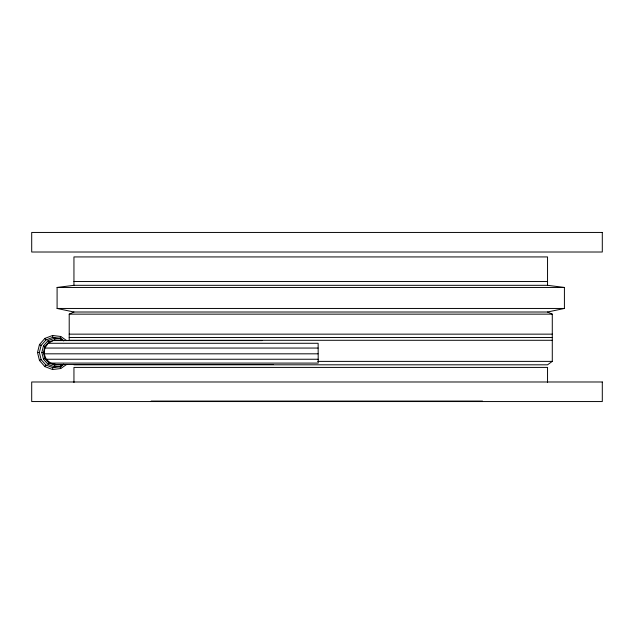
<?xml version="1.0" encoding="UTF-8"?>
<svg xmlns="http://www.w3.org/2000/svg" width="634" height="634" viewBox="0 0 634 634"><rect width="100%" height="100%" fill="white"/><g stroke="black" fill="none" stroke-linecap="round" stroke-linejoin="round"><path stroke-width="0.95" d="M50.514 363.092L318.213 363.092L318.133 343.279L48.113 343.279L44.816 348.058L44.118 353.82L46.179 359.248L50.514 363.092L56.149 364.479L273.127 364.479M66.728 364.392L60.729 368.528L52.582 369.519L52.78 367.649L45.957 365.057L41.115 359.597L39.363 352.504L41.115 345.419L45.957 339.951L52.78 337.359L60.032 338.239L63.788 340.83M63.749 364.281L61.324 365.961L54.484 366.793L54.651 365.224M52.582 369.519L44.911 366.611L39.474 360.469L37.509 352.504L39.474 344.539L44.911 338.397L52.582 335.489L60.729 336.48L66.728 340.624M54.484 366.793L48.049 364.344L43.477 359.193L41.828 352.504L43.477 345.815L48.049 340.664L54.484 338.223L61.324 339.047L63.749 340.727M60.032 338.239L60.729 336.48M60.745 340.521L61.324 339.047M44.911 366.611L45.957 365.057M48.049 364.344L49.349 362.402M547.546 312.015L564.411 308.457L564.411 287.456L547.546 285.316L73.948 285.316L57.092 287.456L57.092 308.457L73.948 312.015L547.546 312.015L552.285 314.147L552.285 361.38L547.546 364.812L73.948 364.812M52.78 367.649L60.032 366.769L63.788 364.178M39.474 360.469L41.115 359.597M43.477 359.193L45.537 358.099M48.113 343.279L53.248 340.585L262.167 340.585M552.285 340.292L69.209 340.292L69.209 314.147L73.948 312.015M60.729 340.561L54.659 339.824L48.937 341.995L44.887 346.568L43.421 352.504L44.887 358.44L48.937 363.02L54.659 365.184L60.729 364.447L61.324 365.961M73.948 281.536L547.546 281.536M57.092 287.456L564.411 287.456M57.092 308.457L564.411 308.457M69.209 314.147L552.285 314.147M69.209 334.15L552.285 334.15M69.209 337.518L552.285 337.518M44.816 348.058L318.022 348.058M37.509 352.504L39.363 352.504M41.828 352.504L44.158 352.504M44.118 353.82L317.999 353.82M46.179 359.248L318.07 359.248M317.785 361.38L552.285 361.38M151.161 401.076L482.514 401.076M43.477 345.815L45.537 346.917M39.474 344.539L41.115 345.419M48.049 340.664L49.349 342.606M44.911 338.397L45.957 339.951M60.032 366.769L60.729 368.528M54.484 338.223L54.651 339.784M52.582 335.489L52.78 337.359M547.546 285.316L547.546 256.928L73.948 256.928L73.948 285.316M547.546 382.532L547.546 367.411L73.948 367.411L73.948 382.532M602.3 232.448L31.7 232.448L31.7 252.015L602.3 252.015L602.3 232.448M602.3 381.985L31.7 381.985L31.7 401.552L602.3 401.552L602.3 381.985"/></g></svg>
